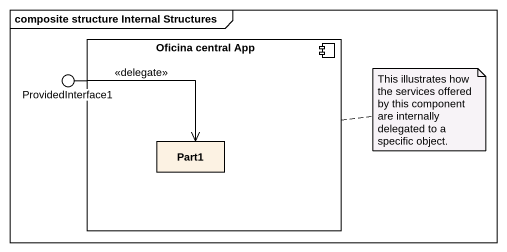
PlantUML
@startuml
mainframe composite structure Internal Structures
component "Oficina central App" as Oficina_central_App {
  rectangle Part1
}
() ProvidedInterface1
Oficina_central_App -left- ProvidedInterface1
ProvidedInterface1 --> Part1 : <<delegate>>
note right of Oficina_central_App : This illustrates how the services offered by this component are internally delegated to a specific object.
@enduml
